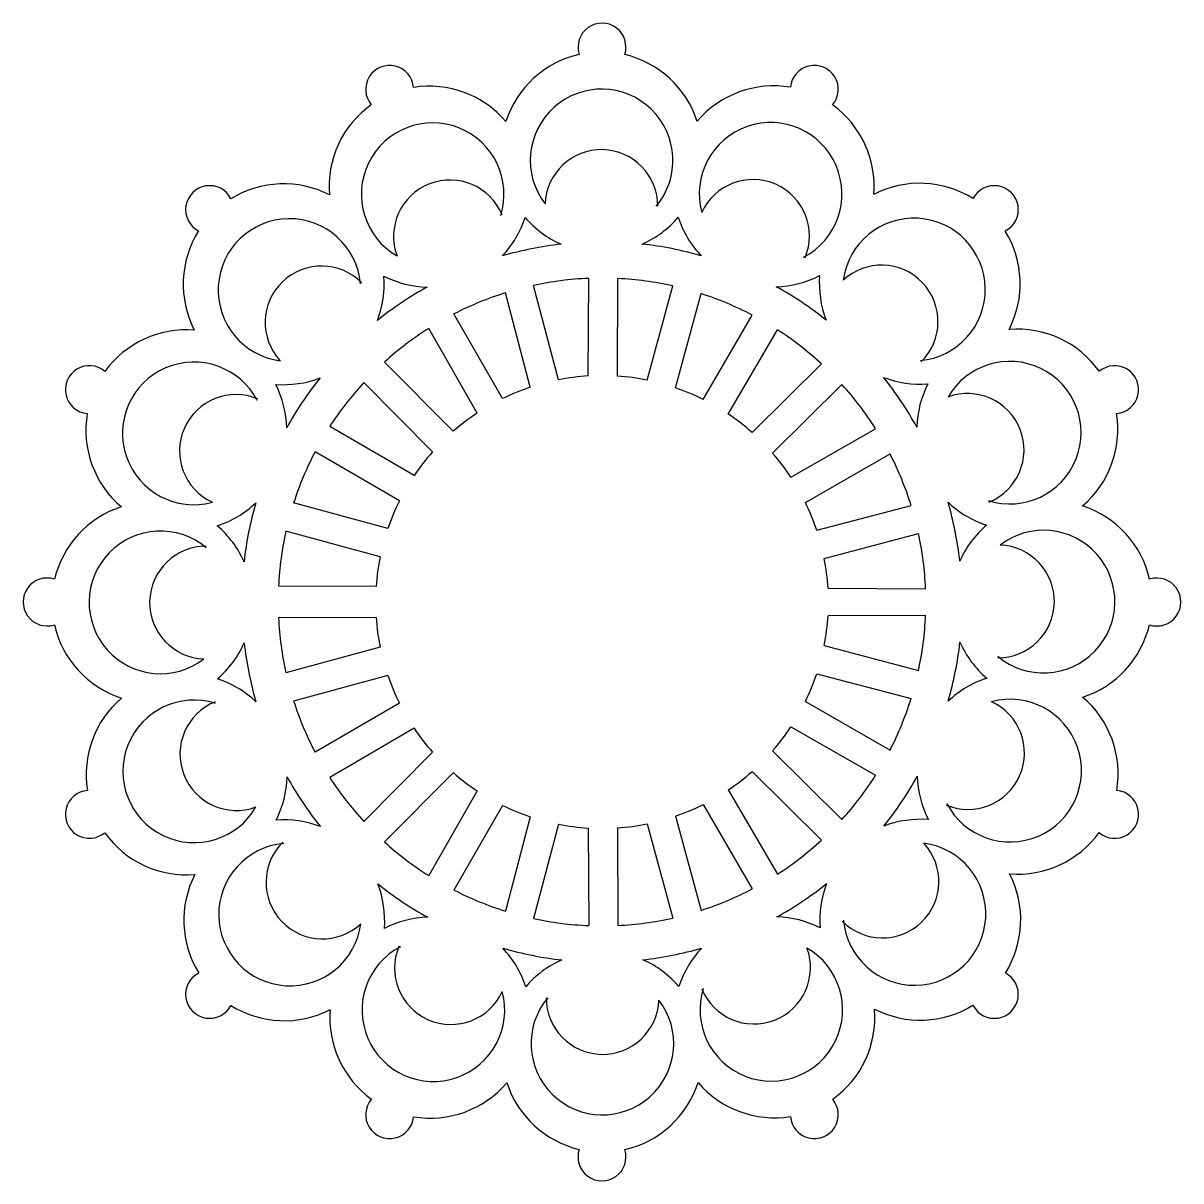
# Model space of a CAD drawing. Extents: x 77 to 605, y 5 to 247.
# Drawn here: x 544.9 to 604.6, y 187.5 to 247.1 of the extents above; entities that cross this region are included whole.
import ezdxf

# ---------------------------------------------------------------- set-up
doc = ezdxf.new("R2010")
doc.units = 0
doc.layers.get('0').update_dxf_attribs({"linetype": 'CONTINUOUS'})

msp = doc.modelspace()

# ---------------------------------------------------------------- linework, layer by layer
for p, q in [((574.047, 228.973), (574.067, 234)), ((575.547, 228.967), (575.567, 233.994)), ((571.057, 228.394), (569.775, 233.255)), ((572.508, 228.777), (571.226, 233.638)), ((577.084, 228.759), (578.405, 233.61)), ((578.532, 228.365), (579.852, 233.216)), ((569.622, 227.806), (567.125, 232.17)), ((579.963, 227.766), (582.494, 232.109)), ((568.32, 227.061), (565.823, 231.425)), ((581.259, 227.011), (583.79, 231.354)), ((567.085, 226.122), (563.544, 229.69)), ((582.486, 226.061), (586.055, 229.602)), ((566.02, 225.065), (562.479, 228.634)), ((583.543, 224.996), (587.111, 228.537)), ((565.071, 223.838), (560.727, 226.368)), ((584.483, 223.762), (588.846, 226.258)), ((564.316, 222.542), (559.972, 225.072)), ((585.228, 222.46), (589.591, 224.956)), ((563.716, 221.11), (558.866, 222.431)), ((585.816, 221.024), (590.676, 222.306)), ((563.322, 219.663), (558.472, 220.983)), ((586.198, 219.573), (591.059, 220.856)), ((563.114, 218.126), (558.087, 218.145)), ((586.395, 218.034), (591.422, 218.015)), ((563.114, 216.534), (558.087, 216.515)), ((586.395, 216.626), (591.422, 216.645)), ((563.322, 214.997), (558.472, 213.677)), ((586.198, 215.086), (591.059, 213.804)), ((563.716, 213.549), (558.866, 212.229)), ((585.816, 213.636), (590.676, 212.354)), ((564.316, 212.118), (559.972, 209.588)), ((585.228, 212.2), (589.591, 209.704)), ((565.071, 210.822), (560.727, 208.292)), ((584.483, 210.898), (588.846, 208.402)), ((566.02, 209.595), (562.479, 206.026)), ((583.543, 209.664), (587.111, 206.123)), ((567.085, 208.538), (563.544, 204.97)), ((582.486, 208.599), (586.055, 205.058)), ((568.32, 207.599), (565.823, 203.235)), ((581.259, 207.649), (583.79, 203.306)), ((569.622, 206.854), (567.125, 202.49)), ((579.963, 206.894), (582.494, 202.551)), ((571.057, 206.266), (569.775, 201.405)), ((572.508, 205.883), (571.226, 201.022)), ((577.084, 205.901), (578.405, 201.05)), ((578.532, 206.295), (579.852, 201.444)), ((574.047, 205.687), (574.067, 200.66)), ((575.547, 205.692), (575.567, 200.665))]:
    msp.add_line(p, q)
for centre, radius, start, end in [((574.751, 245.914), 1.235, 342.03974, 197.51126), ((574.73, 240.499), 5.174, 102.91706, 162.18392), ((574.73, 240.499), 5.174, 17.92104, 76.63394), ((563.813, 243.738), 1.235, 4.53974, 220.01126), ((585.69, 243.738), 1.235, 319.53974, 175.01126), ((565.865, 238.727), 5.174, 40.42104, 99.13394), ((574.731, 240.077), 3.674, 319.98863, 217.51221), ((583.598, 238.744), 5.174, 80.41706, 139.68392), ((565.865, 238.727), 5.174, 125.41706, 184.68392), ((583.598, 238.744), 5.174, 355.42104, 54.13394), ((566.028, 238.338), 3.674, 342.48863, 240.01221), ((583.438, 238.353), 3.674, 297.48863, 195.01221), ((574.722, 237.726), 2.907, 359.7755, 177.75501), ((554.539, 237.542), 1.235, 27.03974, 242.51126), ((558.353, 233.698), 5.174, 62.92104, 121.63394), ((566.919, 236.162), 2.907, 22.2755, 200.25501), ((582.529, 236.185), 2.907, 337.2755, 155.25501), ((591.119, 233.728), 5.174, 57.91706, 117.18392), ((594.963, 237.542), 1.235, 297.03974, 152.51126), ((558.652, 233.4), 3.674, 4.98863, 262.51221), ((565.865, 238.727), 5.174, 316.38527, 342.18392), ((574.73, 240.499), 5.174, 220.42104, 246.21969), ((574.73, 240.499), 5.174, 293.88527, 319.68392), ((583.598, 238.744), 5.174, 197.92104, 223.71969), ((590.822, 233.429), 3.674, 274.98863, 172.51221), ((558.353, 233.698), 5.174, 147.91706, 207.18392), ((591.119, 233.728), 5.174, 332.92104, 31.63394), ((574.751, 217.33), 18.555, 96.52208, 106.08287), ((574.751, 217.33), 18.555, 74.02208, 83.58287), ((560.308, 231.731), 2.907, 44.7755, 222.75501), ((589.153, 231.773), 2.907, 314.7755, 132.75501), ((558.353, 233.698), 5.174, 338.88527, 4.68392), ((565.865, 238.727), 5.174, 242.92104, 268.71969), ((574.751, 217.33), 16.684, 92.35193, 102.19907), ((574.751, 217.33), 16.684, 77.35193, 87.19907), ((583.598, 238.744), 5.174, 271.38527, 297.18392), ((591.119, 233.728), 5.174, 175.42104, 201.21969), ((574.751, 217.33), 18.555, 119.02208, 128.58287), ((574.751, 217.33), 16.684, 107.35193, 117.19907), ((574.751, 217.33), 16.684, 62.35193, 72.19907), ((574.751, 217.33), 18.555, 51.52208, 61.08287), ((574.751, 217.33), 16.684, 122.35193, 132.19907), ((553.338, 226.177), 5.174, 85.42104, 144.13394), ((574.751, 217.33), 16.684, 47.35193, 57.19907), ((596.149, 226.216), 5.174, 35.41706, 94.68392), ((553.728, 226.016), 3.674, 27.48863, 285.01221), ((595.759, 226.054), 3.674, 252.48863, 150.01221), ((548.343, 228.269), 1.235, 49.53974, 265.01126), ((601.159, 228.269), 1.235, 274.53974, 130.01126), ((558.353, 233.698), 5.174, 265.42104, 291.21969), ((553.338, 226.177), 5.174, 1.38527, 27.18392), ((574.751, 217.33), 18.555, 141.52208, 151.08287), ((574.751, 217.33), 16.684, 137.35193, 147.19907), ((574.751, 217.33), 11.665, 93.46196, 101.08904), ((574.751, 217.33), 11.665, 78.46196, 86.08904), ((574.751, 217.33), 16.684, 32.35193, 42.19907), ((591.119, 233.728), 5.174, 248.88527, 274.68392), ((574.751, 217.33), 18.555, 29.02208, 38.58287), ((596.149, 226.216), 5.174, 152.92104, 178.71969), ((555.897, 225.108), 2.907, 67.2755, 245.25501), ((574.751, 217.33), 11.665, 108.46196, 116.08904), ((574.751, 217.33), 11.665, 63.46196, 71.08904), ((593.584, 225.162), 2.907, 292.2755, 110.25501), ((553.338, 226.177), 5.174, 170.41706, 229.68392), ((574.751, 217.33), 11.665, 123.46196, 131.08904), ((574.751, 217.33), 11.665, 48.46196, 56.08904), ((596.149, 226.216), 5.174, 310.42104, 9.13394), ((574.751, 217.33), 16.684, 152.35193, 162.19907), ((574.751, 217.33), 11.665, 138.46196, 146.08904), ((574.751, 217.33), 11.665, 33.46196, 41.08904), ((574.751, 217.33), 16.684, 17.35193, 27.19907), ((574.751, 217.33), 11.665, 153.46196, 161.08904), ((574.751, 217.33), 11.665, 18.46196, 26.08904), ((574.751, 217.33), 18.555, 6.52208, 16.08287), ((596.149, 226.216), 5.174, 226.38527, 252.18392), ((551.582, 217.309), 5.174, 107.92104, 166.63394), ((553.338, 226.177), 5.174, 287.92104, 313.71969), ((574.751, 217.33), 18.555, 164.02208, 173.58287), ((597.921, 217.351), 5.174, 12.91706, 72.18392), ((597.921, 217.351), 5.174, 130.42104, 156.21969), ((552.004, 217.31), 3.674, 49.98863, 307.51221), ((551.582, 217.309), 5.174, 23.88527, 49.68392), ((574.751, 217.33), 16.684, 167.35193, 177.19907), ((574.751, 217.33), 16.684, 2.35193, 12.19907), ((597.498, 217.35), 3.674, 229.98863, 127.51221), ((554.355, 217.3), 2.907, 89.7755, 267.75501), ((595.147, 217.359), 2.907, 269.7755, 87.75501), ((574.751, 217.33), 11.665, 168.46196, 176.08904), ((574.751, 217.33), 11.665, 3.46196, 11.08904), ((546.167, 217.33), 1.235, 72.03974, 287.51126), ((603.335, 217.33), 1.235, 252.03974, 107.51126), ((574.751, 217.33), 16.684, 182.80095, 192.64809), ((574.751, 217.33), 11.665, 183.91098, 191.53805), ((574.751, 217.33), 11.665, 348.91098, 356.53805), ((574.751, 217.33), 16.684, 347.80095, 357.64809), ((551.582, 217.309), 5.174, 192.91706, 252.18392), ((597.921, 217.351), 5.174, 287.92104, 346.63394), ((551.582, 217.309), 5.174, 310.42104, 336.21969), ((574.751, 217.33), 18.555, 186.52208, 196.08287), ((574.751, 217.33), 18.555, 344.02208, 353.58287), ((597.921, 217.351), 5.174, 203.88527, 229.68392), ((574.751, 217.33), 11.665, 198.91098, 206.53805), ((574.751, 217.33), 11.665, 333.91098, 341.53805), ((553.354, 208.444), 5.174, 46.38527, 72.18392), ((596.165, 208.483), 5.174, 107.92104, 133.71969), ((553.354, 208.444), 5.174, 130.42104, 189.13394), ((574.751, 217.33), 16.684, 332.80095, 342.64809), ((595.775, 208.644), 3.674, 207.48863, 105.01221), ((596.165, 208.483), 5.174, 350.41706, 49.68392), ((553.743, 208.606), 3.674, 72.48863, 330.01221), ((555.919, 209.498), 2.907, 112.2755, 290.25501), ((574.751, 217.33), 16.684, 197.80095, 207.64809), ((593.606, 209.552), 2.907, 247.2755, 65.25501), ((574.751, 217.33), 11.665, 213.91098, 221.53805), ((574.751, 217.33), 11.665, 318.91098, 326.53805), ((553.354, 208.444), 5.174, 332.92104, 358.71969), ((574.751, 217.33), 18.555, 209.02208, 218.58287), ((574.751, 217.33), 16.684, 212.80095, 222.64809), ((574.751, 217.33), 11.665, 228.91098, 236.53805), ((574.751, 217.33), 11.665, 303.91098, 311.53805), ((574.751, 217.33), 16.684, 317.80095, 327.64809), ((574.751, 217.33), 18.555, 321.52208, 331.08287), ((596.165, 208.483), 5.174, 181.38527, 207.18392), ((548.343, 206.391), 1.235, 94.53974, 310.01126), ((601.159, 206.391), 1.235, 229.53974, 85.01126), ((574.751, 217.33), 11.665, 243.91098, 251.53805), ((574.751, 217.33), 11.665, 288.91098, 296.53805), ((558.383, 200.932), 5.174, 68.88527, 94.68392), ((574.751, 217.33), 11.665, 258.91098, 266.53805), ((574.751, 217.33), 11.665, 273.91098, 281.53805), ((591.149, 200.962), 5.174, 85.42104, 111.21969), ((553.354, 208.444), 5.174, 215.41706, 274.68392), ((596.165, 208.483), 5.174, 265.42104, 324.13394), ((558.681, 201.231), 3.674, 94.98863, 352.51221), ((560.35, 202.887), 2.907, 134.7755, 312.75501), ((574.751, 217.33), 16.684, 227.80095, 237.64809), ((574.751, 217.33), 16.684, 302.80095, 312.64809), ((589.194, 202.929), 2.907, 224.7755, 42.75501), ((590.85, 201.26), 3.674, 184.98863, 82.51221), ((558.383, 200.932), 5.174, 152.92104, 211.63394), ((574.751, 217.33), 18.555, 231.52208, 241.08287), ((558.383, 200.932), 5.174, 355.42104, 21.21969), ((574.751, 217.33), 18.555, 299.02208, 308.58287), ((591.149, 200.962), 5.174, 158.88527, 184.68392), ((591.149, 200.962), 5.174, 327.91706, 27.18392), ((574.751, 217.33), 16.684, 242.80095, 252.64809), ((574.751, 217.33), 16.684, 287.80095, 297.64809), ((565.904, 195.916), 5.174, 91.38527, 117.18392), ((574.751, 217.33), 16.684, 257.80095, 267.64809), ((574.751, 217.33), 16.684, 272.80095, 282.64809), ((583.637, 195.932), 5.174, 62.92104, 88.71969), ((566.065, 196.307), 3.674, 117.48863, 15.01221), ((566.973, 198.475), 2.907, 157.2755, 335.25501), ((574.751, 217.33), 18.555, 254.02208, 263.58287), ((565.904, 195.916), 5.174, 17.92104, 43.71969), ((574.751, 217.33), 18.555, 276.52208, 286.08287), ((583.637, 195.932), 5.174, 136.38527, 162.18392), ((583.475, 196.322), 3.674, 162.48863, 60.01221), ((582.584, 198.498), 2.907, 202.2755, 20.25501), ((574.773, 194.161), 5.174, 113.88527, 139.68392), ((574.773, 194.161), 5.174, 40.42104, 66.21969), ((554.539, 197.118), 1.235, 117.03974, 332.51126), ((594.963, 197.118), 1.235, 207.03974, 62.51126), ((574.772, 194.583), 3.674, 139.98863, 37.51221), ((574.781, 196.934), 2.907, 179.7755, 357.75501), ((558.383, 200.932), 5.174, 237.91706, 297.18392), ((565.904, 195.916), 5.174, 175.42104, 234.13394), ((583.637, 195.932), 5.174, 305.41706, 4.68392), ((591.149, 200.962), 5.174, 242.92104, 301.63394), ((565.904, 195.916), 5.174, 260.41706, 319.68392), ((574.773, 194.161), 5.174, 197.92104, 256.63394), ((574.773, 194.161), 5.174, 282.91706, 342.18392), ((583.637, 195.932), 5.174, 220.42104, 279.13394), ((563.813, 190.922), 1.235, 139.53974, 355.01126), ((585.69, 190.922), 1.235, 184.53974, 40.01126), ((574.751, 188.746), 1.235, 162.03974, 17.51126)]:
    msp.add_arc(centre, radius, start, end)

doc.saveas('drawing.dxf')
